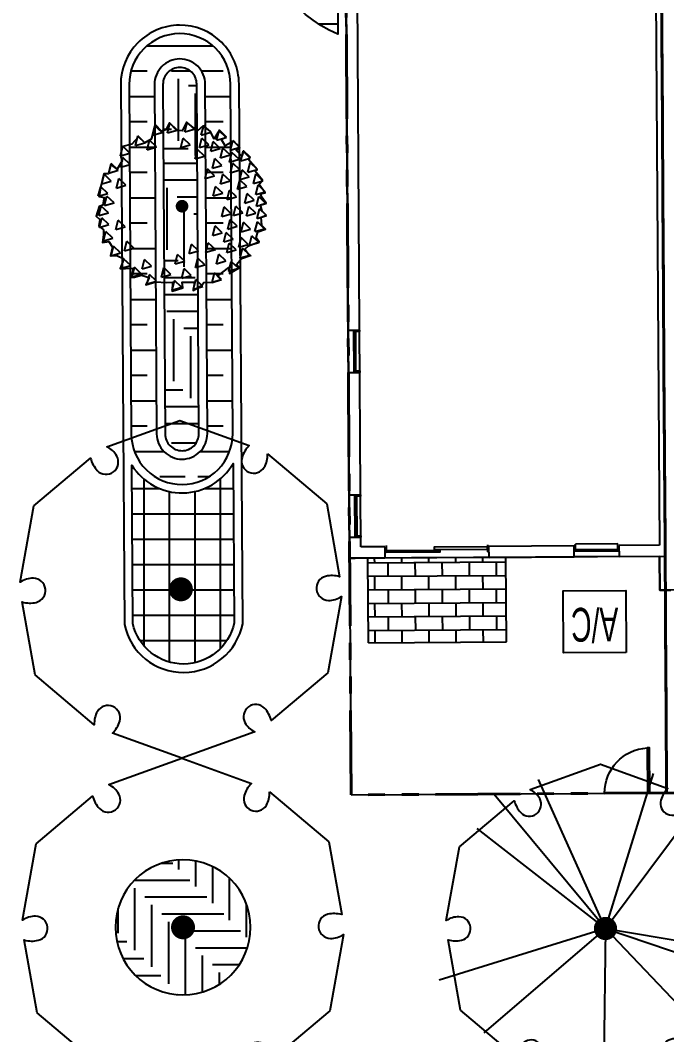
# Model space of a CAD drawing. Header units: feet. Extents: x 919634 to 928945, y 707022 to 708026.
# Drawn here: x 920724.1 to 920762.3, y 707177.3 to 707237.3 of the extents above; entities that cross this region are included whole.
import ezdxf

# ---------------------------------------------------------------- set-up
doc = ezdxf.new("R2010")
doc.units = ezdxf.units.FT
doc.header["$LTSCALE"] = 20
doc.header["$MEASUREMENT"] = 0
doc.linetypes.add('Site Plan$0$PHANTOM2', pattern=[1.25, 0.625, -0.125, 0.125, -0.125, 0.125, -0.125])
for name, color, linetype in [('-u-site-xref', 7, 'Continuous'), ('L-002', 15, 'Continuous'), ('LK-TREE-013M', 6, 'Continuous'), ('LK-TREE-025M', 2, 'Continuous'), ('LK-TREE-035M', 123, 'Continuous'), ('LK-TREE-050M', 2, 'Continuous'), ('LK-TREE-TRNK', 32, 'Continuous'), ('LP-PATT-GRND', 251, 'Continuous'), ('LP-PATT-SHAR', 4, 'Continuous'), ('LP-SHAR-BRDR-CONT', 123, 'Continuous'), ('LP-TREE', 15, 'Continuous'), ('Site Plan$0$-u-site-bldg_interior', 252, 'Continuous'), ('Site Plan$0$-u-site-fence', 4, 'Site Plan$0$FENCELINE1'), ('Site Plan$0$A-DOOR-EXT_WINDOWS', 253, 'Continuous'), ('Site Plan$0$A-HVAC-EXT', 253, 'Continuous'), ('Site Plan$0$SP-LOT PAVERS', 254, 'Continuous')]:
    doc.layers.add(name, color=color, linetype=linetype)
for name, color, linetype, lineweight in [('Site Plan$0$SP-LOT LINES', 252, 'Site Plan$0$PHANTOM2', 40), ('Site Plan$0$SP-SIDEWALK', 2, 'Continuous', 25), ('SP-BUILDING-FOOTPRINT', 1, 'Continuous', 25)]:
    doc.layers.add(name, color=color, linetype=linetype, lineweight=lineweight)
doc.layers.get('-u-site-xref').off()
doc.styles.add('Site Plan$0$ARIAL', font='arial.ttf')
doc.linetypes.add('Site Plan$0$FENCELINE1', pattern='A,0.25,-0.1,[133,ltypeshp.shx,S=0.1,R=0,X=-0.1,Y=0],-0.1,1', length=1.45)

# ---------------------------------------------------------------- blocks, each defined once
blk = doc.blocks.new('Site Plan$0$A$C05C92244')
at = {"layer": 'Site Plan$0$A-DOOR-EXT_WINDOWS'}
blk.add_lwpolyline([(32, 32.05), (32, 0.04), (30.4, 0.04), (30.4, 32.05)], close=True, dxfattribs=at)
blk.add_arc((32.08, 32.08), 32.08, 180.05734, 267.00506, dxfattribs=at)
blk = doc.blocks.new('Site Plan')
at = {"layer": 'Site Plan$0$SP-LOT PAVERS', "extrusion": (-1.16656e-06, 0.0001861, 1)}
h = blk.add_hatch(dxfattribs=at)
h.set_pattern_fill('AR-B816', color=256, scale=0.1, angle=-179.64085)
h.set_pattern_definition([(180.35915013, (1839520.98125, 1422116.0528), (0.005014649, -0.79998428316), []), (270.35915013, (1839520.98125, 1422116.0528), (0.8049989322, -0.79496963414), [0.8, -0.8])])
h.paths.add_polyline_path([(920744.667, 707200.48), (920752.833, 707200.531), (920752.802, 707205.531), (920744.635, 707205.479)])
at = {"layer": 'Site Plan$0$-u-site-bldg_interior', "extrusion": (-1.16656e-06, 0.0001861, 1)}
for p, q in [((920743.303, 707245.234, 0.036), (920743.552, 707205.485, 0.044)), ((920761.64, 707244.682, 0.036), (920761.881, 707206.266, 0.043)), ((920744.215, 707206.156, 0.043), (920743.99, 707241.905, 0.037)), ((920743.467, 707218.984, 0.041), (920744.134, 707218.989, 0.041)), ((920743.817, 707216.487, 0.042), (920743.801, 707218.987, 0.041)), ((920743.483, 707216.485, 0.042), (920744.15, 707216.489, 0.042)), ((920743.529, 707209.235, 0.043), (920744.195, 707209.239, 0.043)), ((920743.878, 707206.737, 0.043), (920743.862, 707209.237, 0.043)), ((920743.544, 707206.735, 0.043), (920744.211, 707206.739, 0.043)), ((920745.631, 707206.164, 0.043), (920744.215, 707206.156, 0.043)), ((920745.631, 707206.164, 0.043), (920745.635, 707205.498, 0.044)), ((920745.714, 707206.248, 0.043), (920745.717, 707205.828, 0.044)), ((920751.714, 707206.286, 0.043), (920751.717, 707205.865, 0.044)), ((920751.798, 707206.203, 0.043), (920756.839, 707206.235, 0.043)), ((920751.802, 707205.536, 0.044), (920751.798, 707206.203, 0.043)), ((920756.843, 707205.568, 0.044), (920756.839, 707206.235, 0.043)), ((920759.422, 707206.334, 0.043), (920756.922, 707206.319, 0.043)), ((920756.925, 707205.898, 0.044), (920756.922, 707206.319, 0.043)), ((920759.425, 707205.914, 0.044), (920759.422, 707206.334, 0.043)), ((920761.881, 707206.266, 0.043), (920759.506, 707206.251, 0.043)), ((920759.51, 707205.585, 0.044), (920759.506, 707206.251, 0.043)), ((920743.552, 707205.485, 0.044), (920743.885, 707205.487, 0.044)), ((920745.635, 707205.498, 0.044), (920743.885, 707205.487, 0.044)), ((920745.717, 707205.828, 0.044), (920745.633, 707205.827, 0.044)), ((920751.802, 707205.536, 0.044), (920745.635, 707205.498, 0.044)), ((920751.802, 707205.536, 0.044), (920745.635, 707205.498, 0.044)), ((920751.8, 707205.866, 0.044), (920751.717, 707205.865, 0.044)), ((920751.802, 707205.536, 0.044), (920756.843, 707205.568, 0.044)), ((920756.925, 707205.898, 0.044), (920756.841, 707205.897, 0.044)), ((920759.51, 707205.585, 0.044), (920756.843, 707205.568, 0.044)), ((920759.424, 707206.006, 0.043), (920756.924, 707205.99, 0.043)), ((920759.425, 707205.914, 0.044), (920756.925, 707205.898, 0.044)), ((920759.508, 707205.914, 0.044), (920759.425, 707205.914, 0.044)), ((920761.885, 707205.6, 0.044), (920761.898, 707203.6, 0.044)), ((920761.898, 707203.6, 0.044), (920762.562, 707203.604, 0.044))]:
    blk.add_line(p, q, dxfattribs=at)
at = {"layer": 'Site Plan$0$-u-site-bldg_interior', "ltscale": 0.25, "extrusion": (-1.16656e-06, 0.0001861, 1)}
blk.add_line((920759.51, 707205.585, 0.044), (920762.218, 707205.602, 0.044), dxfattribs=at)
at = {"layer": 'Site Plan$0$-u-site-bldg_interior', "extrusion": (-1.16656e-06, 0.0001861, 1), "elevation": 130.581}
for points in [[(920743.801, 707218.975), (920744.134, 707218.977), (920744.135, 707218.893), (920743.802, 707218.891)], [(920743.909, 707216.558), (920743.816, 707216.558), (920743.802, 707218.891), (920743.894, 707218.892)], [(920744.149, 707216.477), (920743.817, 707216.475), (920743.816, 707216.558), (920744.148, 707216.56)], [(920743.862, 707209.225), (920744.195, 707209.227), (920744.196, 707209.143), (920743.863, 707209.141)], [(920743.97, 707206.809), (920743.877, 707206.808), (920743.863, 707209.141), (920743.955, 707209.142)], [(920744.21, 707206.727), (920743.878, 707206.725), (920743.877, 707206.808), (920744.209, 707206.81)], [(920751.715, 707206.145), (920748.545, 707206.125), (920748.546, 707206), (920751.715, 707206.02)], [(920745.716, 707205.941), (920748.88, 707205.96), (920748.88, 707205.835), (920745.717, 707205.816)]]:
    blk.add_lwpolyline(points, close=True, dxfattribs=at)
at = {"layer": 'Site Plan$0$-u-site-fence', "ltscale": 0.15, "extrusion": (-1.16656e-06, 0.0001861, 1)}
for p, q in [((920743.552, 707205.485, 0.044), (920743.64, 707191.485, 0.046)), ((920762.231, 707203.602, 0.044), (920762.306, 707191.602, 0.046)), ((920743.64, 707191.485, 0.046), (920823.638, 707191.986, 0.046))]:
    blk.add_line(p, q, dxfattribs=at)
at = {"layer": 'Site Plan$0$A-HVAC-EXT', "extrusion": (-1.16656e-06, 0.0001861, 1), "elevation": 130.581}
blk.add_lwpolyline([(920759.919, 707199.908), (920756.208, 707199.885), (920756.185, 707203.552), (920759.897, 707203.575)], close=True, dxfattribs=at)
at = {"layer": 'Site Plan$0$SP-LOT LINES', "ltscale": 0.4, "extrusion": (-1.16656e-06, 0.0001861, 1)}
for p, q in [((920743.64, 707191.485, 0.046), (920743.076, 707281.483, 0.029)), ((920762.306, 707191.602, 0.046), (920761.742, 707281.6, 0.029)), ((920761.742, 707281.6, 0.029), (920762.306, 707191.602, 0.046)), ((920823.638, 707191.986, 0.046), (920743.64, 707191.485, 0.046))]:
    blk.add_line(p, q, dxfattribs=at)
at = {"layer": 'Site Plan$0$SP-SIDEWALK', "extrusion": (-1.16656e-06, 0.0001861, 1)}
for p, q in [((920744.667, 707200.492, 0.045), (920744.635, 707205.492, 0.044)), ((920752.833, 707200.543, 0.045), (920752.802, 707205.543, 0.044)), ((920744.667, 707200.492, 0.045), (920752.833, 707200.543, 0.045))]:
    blk.add_line(p, q, dxfattribs=at)
at = {"layer": 'Site Plan$0$-u-site-fence', "ltscale": 0.01, "extrusion": (-1.16656e-06, 0.0001861, 1), "xscale": -0.08333333333333333, "yscale": 0.08333333333333336, "zscale": 0.08333333333333334, "rotation": 180.3591501553832}
blk.add_blockref('Site Plan$0$A$C05C92244', (920758.622, 707194.237, 130.581), dxfattribs=at)
at = {"layer": 'Site Plan$0$A-HVAC-EXT', "extrusion": (-1.16656e-06, 0.0001861, 1), "style": 'Site Plan$0$ARIAL', "width": 0.6}
blk.add_text('A/C', height=2, rotation=180.35915, dxfattribs=at).set_placement((920759.445, 707202.554, 130.581))
blk = doc.blocks.new('TREE-SIMP-027')
at = {"layer": 'LK-TREE-050M'}
blk.add_lwpolyline([(0.2708, 0.4238), (0.4563, 0.2673), (0.4966, 0.0396, 0.127189), (0.4527, 0.0407, 0.875318), (0.4614, -0.0349, 0.149076), (0.5024, -0.0227), (0.4596, -0.2615), (0.2826, -0.4103, 0.127189), (0.2616, -0.3718, 0.875318), (0.2005, -0.417, 0.149076), (0.2316, -0.4464), (0.0033, -0.5288), (-0.214, -0.4499, 0.127189), (-0.1912, -0.4124, 0.875318), (-0.2609, -0.3821, 0.149076), (-0.2708, -0.4238), (-0.4563, -0.2673), (-0.4966, -0.0396, 0.127189), (-0.4527, -0.0407, 0.875318), (-0.4614, 0.0349, 0.149076), (-0.5024, 0.0227), (-0.4596, 0.2615), (-0.2826, 0.4103, 0.127189), (-0.2616, 0.3718, 0.875318), (-0.2005, 0.417, 0.149076), (-0.2316, 0.4464), (-0.0033, 0.5288), (0.214, 0.4499, 0.127189), (0.1912, 0.4124, 0.875318), (0.2609, 0.3821, 0.149076)], format="xyb", close=True, dxfattribs=at)
at = {"layer": 'LK-TREE-TRNK', "const_width": 0.0375}
blk.add_lwpolyline([(-0.0187, 0, 1), (0.0188, 0, 1)], format="xyb", close=True, dxfattribs=at)
blk = doc.blocks.new('TREE-DCID-109')
at = {"layer": 'LK-TREE-013M'}
for q in [(-0.2167, 0.4824), (-0.3601, 0.4331), (0.5178, -0.1757), (0.5412, -0.0897)]:
    blk.add_line((0, 0), q, dxfattribs=at)
at = {"layer": 'LK-TREE-025M'}
for q in [(0.3255, 0.4361), (-0.538, -0.1671), (-0.3929, -0.3378)]:
    blk.add_line((0, 0), q, dxfattribs=at)
at = {"layer": 'LK-TREE-035M'}
for q in [(0.1554, 0.5017), (-0.4146, 0.324), (-0.0073, -0.5611), (0.3673, -0.3859)]:
    blk.add_line((0, 0), q, dxfattribs=at)
at = {"layer": 'LK-TREE-050M'}
blk.add_lwpolyline([(0.2585, 0.4269), (0.4439, 0.2704), (0.4843, 0.0427, 0.127189), (0.4404, 0.0438, 0.875318), (0.449, -0.0318, 0.149076), (0.4901, -0.0195), (0.4473, -0.2584), (0.2703, -0.4072, 0.127189), (0.2492, -0.3686, 0.875318), (0.1881, -0.4139, 0.149076), (0.2192, -0.4433), (-0.009, -0.5257), (-0.2264, -0.4468, 0.127189), (-0.2035, -0.4093, 0.875318), (-0.2732, -0.379, 0.149076), (-0.2831, -0.4206), (-0.4686, -0.2642), (-0.509, -0.0365, 0.127189), (-0.4651, -0.0376, 0.875318), (-0.4737, 0.038, 0.149076), (-0.5147, 0.0258), (-0.4719, 0.2646), (-0.2949, 0.4134, 0.127189), (-0.2739, 0.3749, 0.875318), (-0.2128, 0.4201, 0.149076), (-0.2439, 0.4495), (-0.0157, 0.5319), (0.2017, 0.453, 0.127189), (0.1788, 0.4155, 0.875318), (0.2486, 0.3852, 0.149076)], format="xyb", close=True, dxfattribs=at)
at = {"layer": 'LK-TREE-TRNK', "const_width": 0.0375}
blk.add_lwpolyline([(-0.0188, 0, 1), (0.0188, 0, 1)], format="xyb", close=True, dxfattribs=at)
blk = doc.blocks.new('TREE-EVGR-001')
at = {"layer": 'LK-TREE-013M'}
for p, q in [((-0.0858, 0.4354), (-0.0718, 0.4921)), ((-0.0297, 0.4516), (-0.0718, 0.4921)), ((0.0161, 0.4409), (0.0301, 0.4975)), ((0.0721, 0.4571), (0.0301, 0.4975)), ((-0.1749, 0.4209), (-0.1609, 0.4775)), ((-0.1749, 0.4209), (-0.1189, 0.4371)), ((-0.1189, 0.4371), (-0.1609, 0.4775)), ((-0.0858, 0.4354), (-0.0297, 0.4516)), ((0.0161, 0.4409), (0.0721, 0.4571)), ((0.1143, 0.4227), (0.1284, 0.4793)), ((0.1143, 0.4227), (0.1704, 0.4389)), ((0.1704, 0.4389), (0.1284, 0.4793)), ((0.2053, 0.3918), (0.2193, 0.4484)), ((0.2614, 0.408), (0.2193, 0.4484)), ((-0.2768, 0.3609), (-0.2628, 0.4175)), ((-0.2768, 0.3609), (-0.2208, 0.3771)), ((-0.2208, 0.3771), (-0.2628, 0.4175)), ((-0.2077, 0.3354), (-0.1937, 0.3921)), ((-0.1516, 0.3516), (-0.1937, 0.3921)), ((-0.0076, 0.3482), (0.0065, 0.4048)), ((-0.0076, 0.3482), (0.0485, 0.3643)), ((0.0485, 0.3643), (0.0065, 0.4048)), ((0.1034, 0.3482), (0.1174, 0.4048)), ((0.1034, 0.3482), (0.1595, 0.3643)), ((0.1595, 0.3643), (0.1174, 0.4048)), ((0.1702, 0.3272), (0.1842, 0.3838)), ((0.2262, 0.3433), (0.1842, 0.3838)), ((0.2053, 0.3918), (0.2614, 0.408)), ((0.2872, 0.3336), (0.3012, 0.3902)), ((0.3432, 0.3498), (0.3012, 0.3902)), ((-0.366, 0.2991), (-0.352, 0.3557)), ((-0.366, 0.2991), (-0.3099, 0.3152)), ((-0.3099, 0.3152), (-0.352, 0.3557)), ((-0.2077, 0.3354), (-0.1516, 0.3516)), ((0.0779, 0.2809), (0.092, 0.3375)), ((0.134, 0.297), (0.092, 0.3375)), ((0.1702, 0.3272), (0.2262, 0.3433)), ((0.229, 0.2882), (0.243, 0.3448)), ((0.229, 0.2882), (0.285, 0.3043)), ((0.285, 0.3043), (0.243, 0.3448)), ((0.2824, 0.2625), (0.2964, 0.3191)), ((0.2872, 0.3336), (0.3432, 0.3498)), ((0.3384, 0.2786), (0.2964, 0.3191)), ((0.349, 0.27), (0.3631, 0.3266)), ((0.4051, 0.2861), (0.3631, 0.3266)), ((-0.4351, 0.1972), (-0.4211, 0.2539)), ((-0.3791, 0.2134), (-0.4211, 0.2539)), ((-0.3648, 0.2323), (-0.3507, 0.2889)), ((-0.3648, 0.2323), (-0.3087, 0.2485)), ((-0.3087, 0.2485), (-0.3507, 0.2889)), ((0.0779, 0.2809), (0.134, 0.297)), ((0.1798, 0.2263), (0.1939, 0.283)), ((0.1798, 0.2263), (0.2359, 0.2425)), ((0.2359, 0.2425), (0.1939, 0.283)), ((0.2824, 0.2625), (0.3384, 0.2786)), ((0.2872, 0.1991), (0.3012, 0.2557)), ((0.3432, 0.2152), (0.3012, 0.2557)), ((0.349, 0.27), (0.4051, 0.2861)), ((0.3909, 0.2027), (0.4049, 0.2593)), ((0.4469, 0.2189), (0.4049, 0.2593)), ((-0.4769, 0.1331), (-0.4629, 0.1898)), ((-0.4209, 0.1493), (-0.4629, 0.1898)), ((-0.4351, 0.1972), (-0.3791, 0.2134)), ((0.1362, 0.1645), (0.1502, 0.2211)), ((0.1362, 0.1645), (0.1922, 0.1807)), ((0.1922, 0.1807), (0.1502, 0.2211)), ((0.229, 0.1336), (0.243, 0.1902)), ((0.285, 0.1498), (0.243, 0.1902)), ((0.2872, 0.1991), (0.3432, 0.2152)), ((0.3428, 0.159), (0.3568, 0.2156)), ((0.3988, 0.1752), (0.3568, 0.2156)), ((0.3909, 0.2027), (0.4469, 0.2189)), ((0.4236, 0.1354), (0.4377, 0.192)), ((0.4797, 0.1516), (0.4377, 0.192)), ((-0.4769, 0.1331), (-0.4209, 0.1493)), ((-0.3896, 0.1081), (-0.3756, 0.1648)), ((-0.3896, 0.1081), (-0.3336, 0.1243)), ((-0.3336, 0.1243), (-0.3756, 0.1648)), ((0.229, 0.1336), (0.285, 0.1498)), ((0.329, 0.1009), (0.3431, 0.1575)), ((0.3428, 0.159), (0.3988, 0.1752)), ((0.3851, 0.117), (0.3431, 0.1575)), ((0.4236, 0.1354), (0.4797, 0.1516)), ((0.4382, 0.07), (0.4522, 0.1266)), ((0.4942, 0.0861), (0.4522, 0.1266)), ((-0.497, 0.0591), (-0.4829, 0.1157)), ((-0.497, 0.0591), (-0.4409, 0.0752)), ((-0.4409, 0.0752), (-0.4829, 0.1157)), ((-0.4597, 0.0038), (-0.4457, 0.0604)), ((-0.4036, 0.0199), (-0.4457, 0.0604)), ((0.1853, 0.0609), (0.1993, 0.1175)), ((0.1853, 0.0609), (0.2413, 0.077)), ((0.2413, 0.077), (0.1993, 0.1175)), ((0.2672, 0.0391), (0.2812, 0.0957)), ((0.3232, 0.0552), (0.2812, 0.0957)), ((0.329, 0.1009), (0.3851, 0.117)), ((0.3727, 0.0191), (0.3867, 0.0757)), ((0.4287, 0.0352), (0.3867, 0.0757)), ((0.4382, 0.07), (0.4942, 0.0861)), ((-0.4933, -0.0555), (-0.4793, 0.0011)), ((-0.4373, -0.0393), (-0.4793, 0.0011)), ((-0.4597, 0.0038), (-0.4036, 0.0199)), ((0.2672, 0.0391), (0.3232, 0.0552)), ((0.3054, -0.0555), (0.3194, 0.0011)), ((0.3614, -0.0393), (0.3194, 0.0011)), ((0.3727, 0.0191), (0.4287, 0.0352)), ((0.4418, 0.0009), (0.4559, 0.0575)), ((0.4418, 0.0009), (0.4979, 0.017)), ((0.4979, 0.017), (0.4559, 0.0575)), ((-0.4933, -0.0555), (-0.4373, -0.0393)), ((0.2362, -0.061), (0.2503, -0.0043)), ((0.2362, -0.061), (0.2923, -0.0448)), ((0.2923, -0.0448), (0.2503, -0.0043)), ((0.3054, -0.0555), (0.3614, -0.0393)), ((0.3818, -0.0573), (0.3958, -0.0007)), ((0.3818, -0.0573), (0.4378, -0.0412)), ((0.4378, -0.0412), (0.3958, -0.0007)), ((0.4455, -0.0719), (0.4595, -0.0152)), ((0.4455, -0.0719), (0.5015, -0.0557)), ((0.5015, -0.0557), (0.4595, -0.0152)), ((-0.4899, -0.1256), (-0.4759, -0.0689)), ((-0.4899, -0.1256), (-0.4338, -0.1094)), ((-0.4338, -0.1094), (-0.4759, -0.0689)), ((-0.3933, -0.1391), (-0.3792, -0.0825)), ((-0.3372, -0.123), (-0.3792, -0.0825)), ((0.1817, -0.1737), (0.1957, -0.1171)), ((0.2377, -0.1575), (0.1957, -0.1171)), ((0.2708, -0.1355), (0.2848, -0.0789)), ((0.2708, -0.1355), (0.3269, -0.1193)), ((0.3269, -0.1193), (0.2848, -0.0789)), ((0.3509, -0.1519), (0.3649, -0.0953)), ((0.4069, -0.1357), (0.3649, -0.0953)), ((0.4327, -0.1501), (0.4468, -0.0934)), ((0.4888, -0.1339), (0.4468, -0.0934)), ((-0.466, -0.2064), (-0.452, -0.1498)), ((-0.41, -0.1903), (-0.452, -0.1498)), ((-0.3933, -0.1391), (-0.3372, -0.123)), ((0.1817, -0.1737), (0.2377, -0.1575)), ((0.2471, -0.2119), (0.2612, -0.1553)), ((0.3032, -0.1957), (0.2612, -0.1553)), ((0.3509, -0.1519), (0.4069, -0.1357)), ((0.4, -0.2319), (0.414, -0.1753)), ((0.456, -0.2157), (0.414, -0.1753)), ((0.4327, -0.1501), (0.4888, -0.1339)), ((-0.466, -0.2064), (-0.41, -0.1903)), ((-0.4206, -0.2937), (-0.4065, -0.2371)), ((-0.3645, -0.2775), (-0.4065, -0.2371)), ((-0.3423, -0.2646), (-0.3283, -0.208)), ((-0.2863, -0.2484), (-0.3283, -0.208)), ((0.0416, -0.281), (0.0556, -0.2244)), ((0.0976, -0.2648), (0.0556, -0.2244)), ((0.1416, -0.2737), (0.1557, -0.2171)), ((0.1977, -0.2575), (0.1557, -0.2171)), ((0.2471, -0.2119), (0.3032, -0.1957)), ((0.2653, -0.2755), (0.2794, -0.2189)), ((0.3214, -0.2594), (0.2794, -0.2189)), ((0.3363, -0.2428), (0.3503, -0.1862)), ((0.3363, -0.2428), (0.3923, -0.2266)), ((0.3923, -0.2266), (0.3503, -0.1862)), ((0.4, -0.2319), (0.456, -0.2157)), ((-0.4206, -0.2937), (-0.3645, -0.2775)), ((-0.3423, -0.2646), (-0.2863, -0.2484)), ((-0.0403, -0.3428), (-0.0263, -0.2862)), ((0.0157, -0.3266), (-0.0263, -0.2862)), ((0.0416, -0.281), (0.0976, -0.2648)), ((0.1416, -0.2737), (0.1977, -0.2575)), ((0.2035, -0.341), (0.2175, -0.2844)), ((0.2595, -0.3248), (0.2175, -0.2844)), ((0.2653, -0.2755), (0.3214, -0.2594)), ((0.3454, -0.3064), (0.3594, -0.2498)), ((0.3454, -0.3064), (0.4014, -0.2903)), ((0.4014, -0.2903), (0.3594, -0.2498)), ((-0.3605, -0.3683), (-0.3465, -0.3116)), ((-0.3605, -0.3683), (-0.3045, -0.3521)), ((-0.3045, -0.3521), (-0.3465, -0.3116)), ((-0.2368, -0.3719), (-0.2228, -0.3153)), ((-0.2368, -0.3719), (-0.1808, -0.3557)), ((-0.1808, -0.3557), (-0.2228, -0.3153)), ((-0.0403, -0.3428), (0.0157, -0.3266)), ((0.0798, -0.3646), (0.0938, -0.308)), ((0.0798, -0.3646), (0.1358, -0.3485)), ((0.1358, -0.3485), (0.0938, -0.308)), ((0.2035, -0.341), (0.2595, -0.3248)), ((0.2781, -0.3846), (0.2921, -0.328)), ((0.3341, -0.3685), (0.2921, -0.328)), ((-0.2957, -0.4188), (-0.2817, -0.3621)), ((-0.2957, -0.4188), (-0.2397, -0.4026)), ((-0.2397, -0.4026), (-0.2817, -0.3621)), ((-0.2077, -0.461), (-0.1937, -0.4044)), ((-0.1516, -0.4448), (-0.1937, -0.4044)), ((-0.1222, -0.421), (-0.1082, -0.3644)), ((-0.1222, -0.421), (-0.0661, -0.4048)), ((-0.0661, -0.4048), (-0.1082, -0.3644)), ((-0.0021, -0.4264), (0.0119, -0.3698)), ((-0.0021, -0.4264), (0.0539, -0.4103)), ((0.0539, -0.4103), (0.0119, -0.3698)), ((0.178, -0.4519), (0.192, -0.3953)), ((0.2341, -0.4357), (0.192, -0.3953)), ((0.2781, -0.3846), (0.3341, -0.3685)), ((-0.2077, -0.461), (-0.1516, -0.4448)), ((-0.0585, -0.4974), (-0.0445, -0.4407)), ((-0.0585, -0.4974), (-0.0025, -0.4812)), ((-0.0025, -0.4812), (-0.0445, -0.4407)), ((0.067, -0.4919), (0.0811, -0.4353)), ((0.067, -0.4919), (0.1231, -0.4757)), ((0.1231, -0.4757), (0.0811, -0.4353)), ((0.178, -0.4519), (0.2341, -0.4357))]:
    blk.add_line(p, q, dxfattribs=at)
at = {"layer": 'LK-TREE-050M'}
for points in [[(0.3015, 0.3842), (0.2566, 0.3589), (0.2333, 0.3959), (0.2625, 0.4115), (0.2216, 0.4524), (0.1904, 0.3998), (0.167, 0.4446), (0.1261, 0.4777), (0.091, 0.4485), (0.0267, 0.4991), (0.0013, 0.4485), (-0.0337, 0.4524), (-0.0747, 0.4952), (-0.0961, 0.4543), (-0.1214, 0.4446), (-0.1585, 0.4835), (-0.1838, 0.3979), (-0.2208, 0.3764), (-0.2578, 0.4115), (-0.2988, 0.3686), (-0.3592, 0.3531), (-0.3631, 0.2927), (-0.3553, 0.2693), (-0.3845, 0.2206), (-0.4235, 0.2479), (-0.4371, 0.1914), (-0.4644, 0.1914), (-0.4839, 0.1096), (-0.4917, 0.057), (-0.4625, 0.0512), (-0.4703, 0.0064), (-0.4917, -0.0014), (-0.5092, -0.0599), (-0.4878, -0.0793), (-0.4936, -0.1163), (-0.4664, -0.1397), (-0.4664, -0.167), (-0.4722, -0.2157), (-0.4352, -0.2098), (-0.4118, -0.2429), (-0.4254, -0.2936), (-0.3865, -0.2916), (-0.3455, -0.3131), (-0.367, -0.3695), (-0.3358, -0.3695), (-0.291, -0.3676), (-0.3007, -0.4202), (-0.2812, -0.4221), (-0.2403, -0.4085), (-0.1955, -0.4241), (-0.215, -0.4669), (-0.1546, -0.4494), (-0.0941, -0.4533), (-0.0571, -0.4513), (-0.0591, -0.5039), (0.0052, -0.4845), (0.0013, -0.4513), (0.0735, -0.4513), (0.0657, -0.5), (0.1144, -0.4728), (0.13, -0.4533), (0.1806, -0.4513), (0.2235, -0.4377)], [(0.3989, -0.2916), (0.3716, -0.2546), (0.395, -0.2351), (0.4574, -0.2118), (0.4398, -0.1884), (0.4496, -0.1514), (0.4944, -0.1358), (0.473, -0.1144), (0.4691, -0.0657), (0.4983, -0.054), (0.4749, -0.0287), (0.4652, 0.0083), (0.4983, 0.0181), (0.473, 0.0531), (0.4652, 0.0745), (0.4924, 0.0804), (0.4574, 0.1291), (0.4671, 0.1427), (0.4768, 0.1544), (0.434, 0.2089), (0.4457, 0.2187), (0.3931, 0.279), (0.4047, 0.2907), (0.3638, 0.3297), (0.3541, 0.2966), (0.3209, 0.3336), (0.3424, 0.3472), (0.3073, 0.3862)], [(0.2274, -0.4338), (0.2099, -0.4143), (0.2781, -0.3637), (0.282, -0.3988), (0.3385, -0.3656), (0.3229, -0.3462), (0.3521, -0.3111), (0.4106, -0.2897)]]:
    blk.add_lwpolyline(points, dxfattribs=at)
at = {"layer": 'LK-TREE-TRNK', "const_width": 0.0375}
blk.add_lwpolyline([(-0.007, -0.0174, 1), (0.007, 0.0174, 1)], format="xyb", close=True, dxfattribs=at)

msp = doc.modelspace()

# ---------------------------------------------------------------- block references
at = {"layer": '-u-site-xref'}
msp.add_blockref('Site Plan', (0, 0), dxfattribs=at)

# ---------------------------------------------------------------- next in the draw order: hatches: boundary and pattern name
at = {"layer": 'LP-PATT-GRND', "extrusion": (8.89633e-07, 5.55996e-09, 1)}
h = msp.add_hatch(dxfattribs=at)
h.set_pattern_fill('ANSI33', color=256, scale=12, angle=135)
h.set_pattern_definition([(180, (918768.8134, 708492.8085), (-2e-16, -3), []), (180, (918767.3134, 708494.3085), (-2e-16, -3), [1.5, -0.75])])
edge = h.paths.add_edge_path()
edge.add_line((920736.634, 707212.872), (920736.508, 707233.553))
edge.add_arc((920733.508, 707233.534), 3, 0.35778, 90.35778)
edge.add_arc((920733.508, 707233.534), 3, 90.35778, 180.35778)
edge.add_line((920730.508, 707233.515), (920730.635, 707212.834))
edge.add_arc((920733.634, 707212.853), 3, 180.35778, 270.35778)
edge.add_arc((920733.634, 707212.853), 3, 270.35778, 360.35778)
edge = h.paths.add_edge_path(flags=16)
edge.add_line((920735.134, 707212.862), (920735.008, 707233.544))
edge.add_arc((920733.508, 707233.534), 1.5, 0.35778, 90.35778)
edge.add_arc((920733.508, 707233.534), 1.5, 90.35778, 180.35778)
edge.add_line((920732.008, 707233.525), (920732.135, 707212.844))
edge.add_arc((920733.634, 707212.853), 1.5, 180.35778, 270.35778)
edge.add_arc((920733.634, 707212.853), 1.5, 270.35778, 360.35778)
at = {"layer": 'LP-PATT-SHAR'}
h = msp.add_hatch(dxfattribs=at)
h.set_pattern_fill('LAFX-A440-EMERALD', color=256, scale=6, pattern_type=2)
h.set_pattern_definition([(0, (920738.208, 707237.934), (0, 6), [1.1429, -4.8571]), (0, (920740.7795, 707237.934), (0, 6), [2, -4]), (0, (920740.7795, 707239.934), (0, 6), [2, -4]), (0, (920738.208, 707241.077), (0, 6), [1.1429, -4.8571]), (0, (920740.7795, 707241.077), (0, 6), [2, -4]), (0, (920740.7795, 707241.934), (0, 6), [2, -4]), (0, (920738.208, 707237.077), (0, 6), [1.1429, -4.8571]), (0, (920740.7795, 707237.077), (0, 6), [2, -4]), (0, (920738.208, 707239.077), (0, 6), [1.1429, -4.8571]), (0, (920740.7795, 707239.077), (0, 6), [2, -4]), (0, (920738.208, 707239.934), (0, 6), [1.1429, -4.8571]), (0, (920738.208, 707241.934), (0, 6), [1.1429, -4.8571]), (26.2477, (920742.77952, 707241.07705), (-389.91368655, -192.1754063), [0.92382, -447.19231]), (26.565, (920743.0652, 707240.5056), (6, 6), [1.2778, -12.1387]), (26.565, (920739.351, 707239.9342), (6, 6), [1.2778, -12.1387]), (26.565, (920743.0652, 707238.5056), (6, 6), [1.2778, -12.1387]), (26.565, (920743.0652, 707236.5056), (6, 6), [1.2778, -12.1387]), (26.565, (920739.351, 707237.9342), (6, 6), [1.2778, -12.1387]), (26.565, (920739.351, 707241.9342), (6, 6), [1.2778, -12.1387]), (27.3496, (920742.77952, 707239.07701), (-12.000026, -5.9999535), [0.93282, -194.96513]), (27.907, (920740.00812, 707237.5256), (-11.9989735, -6.002058), [0.87294, -114.53938]), (28.43, (920742.77952, 707237.07702), (-78.0094397, -41.982504), [0.94218, -162.82596]), (29.055, (920740.0081, 707239.5056), (-11.999984, -6.000038), [0.8825, -60.8913]), (30.1775, (920740.00812, 707241.48559), (-185.9925792, -108.0128801), [0.89238, -297.54362]), (149.8228, (920740.77954, 707237.07702), (-185.9931471, 108.0119023), [0.89238, -297.54363]), (150.9455, (920740.77954, 707239.077), (-12.000016, 5.999973), [0.8825, -60.8913]), (151.5695, (920743.60812, 707241.4856), (-78.0091044, 41.983127), [0.94218, -162.82596]), (152.0932, (920740.77954, 707241.07705), (-11.999006, 6.001992), [0.87294, -114.53939]), (152.6499, (920743.60812, 707239.5056), (-11.9999772, 6.0000512), [0.93282, -194.96512]), (153.435, (920744.208, 707241.9342), (6, -6), [1.2778, -12.1387]), (153.435, (920744.208, 707239.9342), (6, -6), [1.2778, -12.1387]), (153.435, (920740.4938, 707240.5056), (6, -6), [1.2778, -12.1387]), (153.435, (920744.208, 707237.9342), (6, -6), [1.2778, -12.1387]), (153.435, (920740.4938, 707236.5056), (6, -6), [1.2778, -12.1387]), (153.435, (920740.4938, 707238.5056), (6, -6), [1.2778, -12.1387]), (153.7518, (920743.60812, 707237.52559), (-389.91208997, 192.17864565), [0.92382, -447.19231])])
edge = h.paths.add_edge_path()
edge.add_line((920742.77, 707250.49), (920742.856, 707236.506))
edge.add_arc((920745.819, 707243.516), 7.611, 113.61786, 247.08778, ccw=False)
edge.add_arc((920742.77, 707250.49), 0.00000000802, 104.23728, 256.56897, ccw=False)
h = msp.add_hatch(dxfattribs=at)
h.set_pattern_fill('LAFX-A220-HBDASH', color=256, scale=22, pattern_type=2)
h.set_pattern_definition([(0, (920748.728, 707116.092), (0, 22), [3.6667, -18.3333]), (0, (920747.728, 707117.092), (0, 22), [3.6667, -18.3333]), (0, (920746.728, 707118.092), (0, 22), [3.6667, -18.3333]), (0, (920745.728, 707119.092), (0, 22), [3.6667, -18.3333]), (0, (920744.728, 707120.092), (0, 22), [3.6667, -18.3333]), (0, (920751.328, 707120.86), (0, 22), [3.6667, -18.3333]), (0, (920743.727, 707121.092), (0, 22), [3.6667, -18.3333]), (0, (920750.328, 707121.86), (0, 22), [3.6667, -18.3333]), (0, (920742.728, 707122.092), (0, 22), [3.6667, -18.3333]), (0, (920749.328, 707122.86), (0, 22), [3.6667, -18.3333]), (0, (920741.727, 707123.092), (0, 22), [3.6667, -18.3333]), (0, (920748.328, 707123.86), (0, 22), [3.6667, -18.3333]), (0, (920740.728, 707124.092), (0, 22), [3.6667, -18.3333]), (0, (920747.328, 707124.86), (0, 22), [3.6667, -18.3333]), (0, (920739.728, 707125.092), (0, 22), [3.6667, -18.3333]), (0, (920754.003, 707125.45), (0, 22), [3.6667, -18.3333]), (0, (920746.328, 707125.86), (0, 22), [3.6667, -18.3333]), (0, (920738.728, 707126.092), (0, 22), [3.6667, -18.3333]), (0, (920753.003, 707126.45), (0, 22), [3.6667, -18.3333]), (0, (920745.328, 707126.86), (0, 22), [3.6667, -18.3333]), (0, (920737.728, 707127.092), (0, 22), [3.6667, -18.3333]), (0, (920752.003, 707127.45), (0, 22), [3.6667, -18.3333]), (0, (920744.328, 707127.86), (0, 22), [3.6667, -18.3333]), (0, (920736.728, 707128.092), (0, 22), [3.6667, -18.3333]), (0, (920751.003, 707128.45), (0, 22), [3.6667, -18.3333]), (0, (920743.328, 707128.86), (0, 22), [3.6667, -18.3333]), (0, (920735.728, 707129.092), (0, 22), [3.6667, -18.3333]), (0, (920750.003, 707129.45), (0, 22), [3.6667, -18.3333]), (0, (920742.328, 707129.86), (0, 22), [3.6667, -18.3333]), (0, (920734.728, 707130.092), (0, 22), [3.6667, -18.3333]), (0, (920749.003, 707130.45), (0, 22), [3.6667, -18.3333]), (0, (920741.328, 707130.86), (0, 22), [3.6667, -18.3333]), (0, (920733.728, 707131.092), (0, 22), [3.6667, -18.3333]), (0, (920748.003, 707131.45), (0, 22), [3.6667, -18.3333]), (0, (920740.328, 707131.86), (0, 22), [3.6667, -18.3333]), (0, (920732.728, 707132.092), (0, 22), [3.6667, -18.3333]), (0, (920747.003, 707132.45), (0, 22), [3.6667, -18.3333]), (0, (920739.328, 707132.86), (0, 22), [3.6667, -18.3333]), (0, (920731.728, 707133.092), (0, 22), [3.6667, -18.3333]), (0, (920746.003, 707133.45), (0, 22), [3.6667, -18.3333]), (0, (920738.328, 707133.86), (0, 22), [3.6667, -18.3333]), (0, (920730.727, 707134.092), (0, 22), [3.6667, -18.3333]), (0, (920745.003, 707134.45), (0, 22), [3.6667, -18.3333]), (0, (920737.328, 707134.86), (0, 22), [3.6667, -18.3333]), (0, (920729.728, 707135.092), (0, 22), [3.6667, -18.3333]), (0, (920744.003, 707135.45), (0, 22), [3.6667, -18.3333]), (0, (920736.328, 707135.86), (0, 22), [3.6667, -18.3333]), (0, (920728.728, 707136.092), (0, 22), [3.6667, -18.3333]), (0, (920743.003, 707136.45), (0, 22), [3.6667, -18.3333]), (0, (920735.328, 707136.86), (0, 22), [3.6667, -18.3333]), (0, (920727.728, 707136.954), (0, 22), [3.6667, -18.3333]), (0, (920742.003, 707137.45), (0, 22), [3.6667, -18.3333]), (0, (920734.328, 707137.86), (0, 22), [3.6667, -18.3333]), (0, (920741.003, 707138.45), (0, 22), [3.6667, -18.3333]), (0, (920733.328, 707138.86), (0, 22), [3.6667, -18.3333]), (0, (920740.003, 707139.45), (0, 22), [3.6667, -18.3333]), (0, (920732.328, 707139.86), (0, 22), [3.6667, -18.3333]), (0, (920739.003, 707140.45), (0, 22), [3.6667, -18.3333]), (0, (920731.328, 707140.86), (0, 22), [3.6667, -18.3333]), (0, (920738.003, 707141.45), (0, 22), [3.6667, -18.3333]), (0, (920730.328, 707141.722), (0, 22), [3.6667, -18.3333]), (0, (920737.003, 707142.45), (0, 22), [3.6667, -18.3333]), (0, (920736.003, 707143.45), (0, 22), [3.6667, -18.3333]), (0, (920735.003, 707144.45), (0, 22), [3.6667, -18.3333]), (0, (920734.003, 707145.45), (0, 22), [3.6667, -18.3333]), (0, (920733.003, 707146.313), (0, 22), [3.6667, -18.3333]), (90, (920754.42, 707121.313), (-22, 1e-15), [3.6667, -18.3333]), (90, (920753.42, 707122.313), (-22, 1e-15), [3.6667, -18.3333]), (90, (920752.42, 707123.313), (-22, 1e-15), [3.6667, -18.3333]), (90, (920751.744, 707116.722), (-22, 1e-15), [3.6667, -18.3333]), (90, (920751.42, 707124.313), (-22, 1e-15), [3.6667, -18.3333]), (90, (920750.744, 707117.722), (-22, 1e-15), [3.6667, -18.3333]), (90, (920750.42, 707125.313), (-22, 1e-15), [3.6667, -18.3333]), (90, (920749.744, 707118.722), (-22, 1e-15), [3.6667, -18.3333]), (90, (920749.42, 707126.313), (-22, 1e-15), [3.6667, -18.3333]), (90, (920749.144, 707111.954), (-22, 1e-15), [3.6667, -18.3333]), (90, (920748.744, 707119.722), (-22, 1e-15), [3.6667, -18.3333]), (90, (920748.42, 707127.313), (-22, 1e-15), [3.6667, -18.3333]), (90, (920748.144, 707112.954), (-22, 1e-15), [3.6667, -18.3333]), (90, (920747.744, 707120.722), (-22, 1e-15), [3.6667, -18.3333]), (90, (920747.42, 707128.313), (-22, 1e-15), [3.6667, -18.3333]), (90, (920747.144, 707113.954), (-22, 1e-15), [3.6667, -18.3333]), (90, (920746.744, 707121.722), (-22, 1e-15), [3.6667, -18.3333]), (90, (920746.42, 707129.313), (-22, 1e-15), [3.6667, -18.3333]), (90, (920746.144, 707114.954), (-22, 1e-15), [3.6667, -18.3333]), (90, (920745.744, 707122.722), (-22, 1e-15), [3.6667, -18.3333]), (90, (920745.42, 707130.313), (-22, 1e-15), [3.6667, -18.3333]), (90, (920745.144, 707115.954), (-22, 1e-15), [3.6667, -18.3333]), (90, (920744.744, 707123.722), (-22, 1e-15), [3.6667, -18.3333]), (90, (920744.42, 707131.313), (-22, 1e-15), [3.6667, -18.3333]), (90, (920744.144, 707116.955), (-22, 1e-15), [3.6667, -18.3333]), (90, (920743.744, 707124.722), (-22, 1e-15), [3.6667, -18.3333]), (90, (920743.42, 707132.313), (-22, 1e-15), [3.6667, -18.3333]), (90, (920743.144, 707117.954), (-22, 1e-15), [3.6667, -18.3333]), (90, (920742.744, 707125.722), (-22, 1e-15), [3.6667, -18.3333]), (90, (920742.42, 707133.313), (-22, 1e-15), [3.6667, -18.3333]), (90, (920742.144, 707118.955), (-22, 1e-15), [3.6667, -18.3333]), (90, (920741.744, 707126.722), (-22, 1e-15), [3.6667, -18.3333]), (90, (920741.42, 707134.313), (-22, 1e-15), [3.6667, -18.3333]), (90, (920741.144, 707119.954), (-22, 1e-15), [3.6667, -18.3333]), (90, (920740.744, 707127.722), (-22, 1e-15), [3.6667, -18.3333]), (90, (920740.42, 707135.313), (-22, 1e-15), [3.6667, -18.3333]), (90, (920740.144, 707120.955), (-22, 1e-15), [3.6667, -18.3333]), (90, (920739.744, 707128.722), (-22, 1e-15), [3.6667, -18.3333]), (90, (920739.42, 707136.313), (-22, 1e-15), [3.6667, -18.3333]), (90, (920739.144, 707121.954), (-22, 1e-15), [3.6667, -18.3333]), (90, (920738.744, 707129.722), (-22, 1e-15), [3.6667, -18.3333]), (90, (920738.42, 707137.313), (-22, 1e-15), [3.6667, -18.3333]), (90, (920738.144, 707122.954), (-22, 1e-15), [3.6667, -18.3333]), (90, (920737.744, 707130.722), (-22, 1e-15), [3.6667, -18.3333]), (90, (920737.42, 707138.313), (-22, 1e-15), [3.6667, -18.3333]), (90, (920737.144, 707123.954), (-22, 1e-15), [3.6667, -18.3333]), (90, (920736.744, 707131.722), (-22, 1e-15), [3.6667, -18.3333]), (90, (920736.42, 707139.313), (-22, 1e-15), [3.6667, -18.3333]), (90, (920736.144, 707124.954), (-22, 1e-15), [3.6667, -18.3333]), (90, (920735.744, 707132.722), (-22, 1e-15), [3.6667, -18.3333]), (90, (920735.42, 707140.313), (-22, 1e-15), [3.6667, -18.3333]), (90, (920735.144, 707125.954), (-22, 1e-15), [3.6667, -18.3333]), (90, (920734.744, 707133.722), (-22, 1e-15), [3.6667, -18.3333]), (90, (920734.42, 707141.313), (-22, 1e-15), [3.6667, -18.3333]), (90, (920734.144, 707126.954), (-22, 1e-15), [3.6667, -18.3333]), (90, (920733.744, 707134.722), (-22, 1e-15), [3.6667, -18.3333]), (90, (920733.42, 707142.175), (-22, 1e-15), [3.6667, -18.3333]), (90, (920733.144, 707127.955), (-22, 1e-15), [3.6667, -18.3333]), (90, (920732.744, 707135.722), (-22, 1e-15), [3.6667, -18.3333]), (90, (920732.144, 707128.954), (-22, 1e-15), [3.6667, -18.3333]), (90, (920731.744, 707136.722), (-22, 1e-15), [3.6667, -18.3333]), (90, (920731.144, 707129.955), (-22, 1e-15), [3.6667, -18.3333]), (90, (920730.744, 707137.584), (-22, 1e-15), [3.6667, -18.3333]), (90, (920730.144, 707130.954), (-22, 1e-15), [3.6667, -18.3333]), (90, (920729.144, 707131.955), (-22, 1e-15), [3.6667, -18.3333]), (90, (920728.144, 707132.817), (-22, 1e-15), [3.6667, -18.3333])])
edge = h.paths.add_edge_path()
edge.add_line((920734.634, 707212.859), (920734.508, 707233.54))
edge.add_arc((920733.508, 707233.534), 1, 0.35778, 90.35778)
edge.add_arc((920733.508, 707233.534), 1, 90.35778, 180.35778)
edge.add_line((920732.508, 707233.528), (920732.635, 707212.847))
edge.add_arc((920733.634, 707212.853), 1, 180.35778, 270.35778)
edge.add_arc((920733.634, 707212.853), 1, 270.35778, 360.35778)
h = msp.add_hatch(dxfattribs=at)
h.set_pattern_fill('ANSI37', color=256, scale=12, angle=45)
h.set_pattern_definition([(90, (920351.9042, 707176.6192), (-1.5, 0), []), (180, (920351.9042, 707176.6192), (-1e-16, -1.5), [])])
edge = h.paths.add_edge_path()
edge.add_line((920730.725, 707201.626), (920730.667, 707210.998))
edge.add_arc((920733.634, 707212.853), 3.5, 212.00764, 330.01458)
edge.add_line((920736.666, 707211.104), (920736.725, 707201.663))
edge.add_arc((920733.721, 707202.301), 3.071, 192.6953, 348.02129, ccw=False)
h = msp.add_hatch(dxfattribs=at)
h.set_pattern_fill('LAFX-A220-HBDASH', color=256, scale=22, pattern_type=2)
h.set_pattern_definition([(0, (920745.42, 707171.427), (0, 22), [3.667, -18.333]), (0, (920744.42, 707172.427), (0, 22), [3.667, -18.333]), (0, (920743.42, 707173.427), (0, 22), [3.667, -18.333]), (0, (920742.42, 707174.427), (0, 22), [3.667, -18.333]), (0, (920741.42, 707175.427), (0, 22), [3.667, -18.333]), (0, (920748.02, 707176.195), (0, 22), [3.667, -18.333]), (0, (920740.42, 707176.427), (0, 22), [3.667, -18.333]), (0, (920747.02, 707177.194), (0, 22), [3.667, -18.333]), (0, (920739.42, 707177.427), (0, 22), [3.667, -18.333]), (0, (920746.02, 707178.195), (0, 22), [3.667, -18.333]), (0, (920738.419, 707178.427), (0, 22), [3.667, -18.333]), (0, (920745.02, 707179.195), (0, 22), [3.667, -18.333]), (0, (920737.42, 707179.427), (0, 22), [3.667, -18.333]), (0, (920744.02, 707180.195), (0, 22), [3.667, -18.333]), (0, (920736.42, 707180.427), (0, 22), [3.667, -18.333]), (0, (920750.694, 707180.786), (0, 22), [3.667, -18.333]), (0, (920743.02, 707181.195), (0, 22), [3.667, -18.333]), (0, (920735.42, 707181.427), (0, 22), [3.667, -18.333]), (0, (920749.694, 707181.786), (0, 22), [3.667, -18.333]), (0, (920742.02, 707182.195), (0, 22), [3.667, -18.333]), (0, (920734.42, 707182.427), (0, 22), [3.667, -18.333]), (0, (920748.694, 707182.786), (0, 22), [3.667, -18.333]), (0, (920741.02, 707183.195), (0, 22), [3.667, -18.333]), (0, (920733.42, 707183.427), (0, 22), [3.667, -18.333]), (0, (920747.694, 707183.786), (0, 22), [3.667, -18.333]), (0, (920740.02, 707184.195), (0, 22), [3.667, -18.333]), (0, (920732.42, 707184.427), (0, 22), [3.667, -18.333]), (0, (920746.694, 707184.786), (0, 22), [3.667, -18.333]), (0, (920739.02, 707185.195), (0, 22), [3.667, -18.333]), (0, (920731.42, 707185.427), (0, 22), [3.667, -18.333]), (0, (920745.694, 707185.786), (0, 22), [3.667, -18.333]), (0, (920738.02, 707186.195), (0, 22), [3.667, -18.333]), (0, (920730.42, 707186.427), (0, 22), [3.667, -18.333]), (0, (920744.694, 707186.786), (0, 22), [3.667, -18.333]), (0, (920737.02, 707187.195), (0, 22), [3.667, -18.333]), (0, (920729.42, 707187.427), (0, 22), [3.667, -18.333]), (0, (920743.694, 707187.786), (0, 22), [3.667, -18.333]), (0, (920736.02, 707188.194), (0, 22), [3.667, -18.333]), (0, (920728.42, 707188.427), (0, 22), [3.667, -18.333]), (0, (920742.694, 707188.786), (0, 22), [3.667, -18.333]), (0, (920735.02, 707189.195), (0, 22), [3.667, -18.333]), (0, (920727.419, 707189.427), (0, 22), [3.667, -18.333]), (0, (920741.694, 707189.786), (0, 22), [3.667, -18.333]), (0, (920734.02, 707190.194), (0, 22), [3.667, -18.333]), (0, (920726.42, 707190.427), (0, 22), [3.667, -18.333]), (0, (920740.694, 707190.786), (0, 22), [3.667, -18.333]), (0, (920733.02, 707191.195), (0, 22), [3.667, -18.333]), (0, (920725.42, 707191.427), (0, 22), [3.667, -18.333]), (0, (920739.694, 707191.786), (0, 22), [3.667, -18.333]), (0, (920732.02, 707192.195), (0, 22), [3.667, -18.333]), (0, (920724.42, 707192.29), (0, 22), [3.667, -18.333]), (0, (920738.694, 707192.786), (0, 22), [3.667, -18.333]), (0, (920731.02, 707193.195), (0, 22), [3.667, -18.333]), (0, (920737.694, 707193.786), (0, 22), [3.667, -18.333]), (0, (920730.02, 707194.195), (0, 22), [3.667, -18.333]), (0, (920736.694, 707194.786), (0, 22), [3.667, -18.333]), (0, (920729.02, 707195.195), (0, 22), [3.667, -18.333]), (0, (920735.694, 707195.786), (0, 22), [3.667, -18.333]), (0, (920728.02, 707196.195), (0, 22), [3.667, -18.333]), (0, (920734.694, 707196.786), (0, 22), [3.667, -18.333]), (0, (920727.02, 707197.057), (0, 22), [3.667, -18.333]), (0, (920733.694, 707197.786), (0, 22), [3.667, -18.333]), (0, (920732.694, 707198.786), (0, 22), [3.667, -18.333]), (0, (920731.694, 707199.786), (0, 22), [3.667, -18.333]), (0, (920730.694, 707200.786), (0, 22), [3.667, -18.333]), (0, (920729.694, 707201.648), (0, 22), [3.667, -18.333]), (90, (920751.11, 707176.648), (-22, 1e-15), [3.667, -18.333]), (90, (920750.11, 707177.648), (-22, 1e-15), [3.667, -18.333]), (90, (920749.11, 707178.648), (-22, 1e-15), [3.667, -18.333]), (90, (920748.436, 707172.057), (-22, 1e-15), [3.667, -18.333]), (90, (920748.11, 707179.648), (-22, 1e-15), [3.667, -18.333]), (90, (920747.436, 707173.057), (-22, 1e-15), [3.667, -18.333]), (90, (920747.11, 707180.648), (-22, 1e-15), [3.667, -18.333]), (90, (920746.436, 707174.057), (-22, 1e-15), [3.667, -18.333]), (90, (920746.11, 707181.648), (-22, 1e-15), [3.667, -18.333]), (90, (920745.835, 707167.29), (-22, 1e-15), [3.667, -18.333]), (90, (920745.436, 707175.057), (-22, 1e-15), [3.667, -18.333]), (90, (920745.11, 707182.648), (-22, 1e-15), [3.667, -18.333]), (90, (920744.835, 707168.29), (-22, 1e-15), [3.667, -18.333]), (90, (920744.436, 707176.057), (-22, 1e-15), [3.667, -18.333]), (90, (920744.11, 707183.648), (-22, 1e-15), [3.667, -18.333]), (90, (920743.835, 707169.29), (-22, 1e-15), [3.667, -18.333]), (90, (920743.436, 707177.057), (-22, 1e-15), [3.667, -18.333]), (90, (920743.11, 707184.648), (-22, 1e-15), [3.667, -18.333]), (90, (920742.835, 707170.29), (-22, 1e-15), [3.667, -18.333]), (90, (920742.436, 707178.057), (-22, 1e-15), [3.667, -18.333]), (90, (920742.11, 707185.648), (-22, 1e-15), [3.667, -18.333]), (90, (920741.835, 707171.29), (-22, 1e-15), [3.667, -18.333]), (90, (920741.436, 707179.057), (-22, 1e-15), [3.667, -18.333]), (90, (920741.11, 707186.648), (-22, 1e-15), [3.667, -18.333]), (90, (920740.835, 707172.29), (-22, 1e-15), [3.667, -18.333]), (90, (920740.436, 707180.057), (-22, 1e-15), [3.667, -18.333]), (90, (920740.11, 707187.648), (-22, 1e-15), [3.667, -18.333]), (90, (920739.835, 707173.29), (-22, 1e-15), [3.667, -18.333]), (90, (920739.436, 707181.057), (-22, 1e-15), [3.667, -18.333]), (90, (920739.11, 707188.648), (-22, 1e-15), [3.667, -18.333]), (90, (920738.835, 707174.29), (-22, 1e-15), [3.667, -18.333]), (90, (920738.436, 707182.057), (-22, 1e-15), [3.667, -18.333]), (90, (920738.11, 707189.648), (-22, 1e-15), [3.667, -18.333]), (90, (920737.835, 707175.29), (-22, 1e-15), [3.667, -18.333]), (90, (920737.436, 707183.057), (-22, 1e-15), [3.667, -18.333]), (90, (920737.11, 707190.648), (-22, 1e-15), [3.667, -18.333]), (90, (920736.835, 707176.29), (-22, 1e-15), [3.667, -18.333]), (90, (920736.436, 707184.057), (-22, 1e-15), [3.667, -18.333]), (90, (920736.11, 707191.648), (-22, 1e-15), [3.667, -18.333]), (90, (920735.835, 707177.29), (-22, 1e-15), [3.667, -18.333]), (90, (920735.436, 707185.057), (-22, 1e-15), [3.667, -18.333]), (90, (920735.11, 707192.648), (-22, 1e-15), [3.667, -18.333]), (90, (920734.835, 707178.29), (-22, 1e-15), [3.667, -18.333]), (90, (920734.436, 707186.057), (-22, 1e-15), [3.667, -18.333]), (90, (920734.11, 707193.648), (-22, 1e-15), [3.667, -18.333]), (90, (920733.835, 707179.29), (-22, 1e-15), [3.667, -18.333]), (90, (920733.436, 707187.057), (-22, 1e-15), [3.667, -18.333]), (90, (920733.11, 707194.648), (-22, 1e-15), [3.667, -18.333]), (90, (920732.835, 707180.29), (-22, 1e-15), [3.667, -18.333]), (90, (920732.436, 707188.057), (-22, 1e-15), [3.667, -18.333]), (90, (920732.11, 707195.648), (-22, 1e-15), [3.667, -18.333]), (90, (920731.835, 707181.29), (-22, 1e-15), [3.667, -18.333]), (90, (920731.436, 707189.057), (-22, 1e-15), [3.667, -18.333]), (90, (920731.11, 707196.648), (-22, 1e-15), [3.667, -18.333]), (90, (920730.835, 707182.29), (-22, 1e-15), [3.667, -18.333]), (90, (920730.436, 707190.057), (-22, 1e-15), [3.667, -18.333]), (90, (920730.11, 707197.51), (-22, 1e-15), [3.667, -18.333]), (90, (920729.835, 707183.29), (-22, 1e-15), [3.667, -18.333]), (90, (920729.436, 707191.057), (-22, 1e-15), [3.667, -18.333]), (90, (920728.835, 707184.29), (-22, 1e-15), [3.667, -18.333]), (90, (920728.436, 707192.057), (-22, 1e-15), [3.667, -18.333]), (90, (920727.835, 707185.29), (-22, 1e-15), [3.667, -18.333]), (90, (920727.436, 707192.92), (-22, 1e-15), [3.667, -18.333]), (90, (920726.835, 707186.29), (-22, 1e-15), [3.667, -18.333]), (90, (920725.835, 707187.29), (-22, 1e-15), [3.667, -18.333]), (90, (920724.835, 707188.152), (-22, 1e-15), [3.667, -18.333])])
edge = h.paths.add_edge_path()
edge.add_arc((920733.694, 707183.648), 4, 180, 360)
edge.add_arc((920733.694, 707183.648), 4, 0, 180)

# ---------------------------------------------------------------- next in the draw order: linework, layer by layer
at = {"layer": 'L-002', "extrusion": (8.89633e-07, 5.55996e-09, 1), "elevation": 0.822}
for points in [[(920737.225, 707201.614), (920737.008, 707233.556, 0.414214), (920733.486, 707237.034, 0.414214), (920730.008, 707233.512), (920730.226, 707201.571, 0.817942)], [(920736.634, 707212.872), (920736.508, 707233.553, 0.414214), (920733.489, 707236.534), (920733.489, 707236.534, 0.414214), (920730.508, 707233.515), (920730.635, 707212.834, 0.414214), (920733.653, 707209.853), (920733.653, 707209.853, 0.414214)], [(920735.134, 707212.862), (920735.008, 707233.544, 0.414214), (920733.499, 707235.034, 0.414214), (920732.008, 707233.525), (920732.135, 707212.844, 0.414214), (920733.644, 707211.353, 0.414214)]]:
    msp.add_lwpolyline(points, format="xyb", close=True, dxfattribs=at)
at = {"layer": 'LP-SHAR-BRDR-CONT', "elevation": -0.01}
msp.add_lwpolyline([(920742.77, 707250.49), (920742.856, 707236.506, -0.658564), (920742.77, 707250.49, -0.781185)], format="xyb", close=True, dxfattribs=at)
at = {"layer": 'LP-SHAR-BRDR-CONT', "extrusion": (8.89633e-07, 5.55996e-09, 1), "elevation": 0}
msp.add_lwpolyline([(920734.634, 707212.859), (920734.508, 707233.54, 0.414214), (920733.502, 707234.534, 0.414214), (920732.508, 707233.528), (920732.635, 707212.847, 0.414214), (920733.641, 707211.853, 0.414214)], format="xyb", close=True, dxfattribs=at)
at = {"layer": 'LP-SHAR-BRDR-CONT', "elevation": -0.133, "flags": 128}
for points in [[(920730.725, 707201.626), (920730.667, 707210.998, 0.565813), (920736.666, 707211.104), (920736.725, 707201.663, -0.804926)], [(920729.694, 707183.648, 1), (920737.694, 707183.648, 1)]]:
    msp.add_lwpolyline(points, format="xyb", close=True, dxfattribs=at)
at = {"layer": 'SP-BUILDING-FOOTPRINT', "elevation": 0.035}
msp.add_lwpolyline([(920743.603, 707250.486), (920750.509, 707250.529), (920750.542, 707245.279), (920762.303, 707245.353), (920762.315, 707243.353), (920782.981, 707243.483), (920782.975, 707244.566), (920794.391, 707244.637), (920794.424, 707239.304), (920804.341, 707239.366), (920804.302, 707245.616), (920816.062, 707245.69), (920816.029, 707250.94), (920822.935, 707250.983), (920822.968, 707245.733), (920823.301, 707245.735), (920823.551, 707205.986), (920783.885, 707205.738), (920783.897, 707203.738), (920761.898, 707203.6), (920761.885, 707205.6), (920743.552, 707205.485), (920743.303, 707245.234), (920743.637, 707245.236)], close=True, dxfattribs=at)

# ---------------------------------------------------------------- next in the draw order: block references
at = {"layer": 'LP-TREE'}
for name, p, xscale, yscale, zscale in [('TREE-EVGR-001', (920733.638, 707226.321), 9.969515389928135, 9.969515389928135, 9.855894546090255), ('TREE-SIMP-027', (920733.569, 707203.648, -0.133), 18.91141011540282, 18.91141011540282, 15.03416260495856), ('TREE-SIMP-027', (920733.694, 707183.648, -0.133), 18.91141011540282, 18.91141011540282, 15.03416260495856), ('TREE-DCID-109', (920758.69, 707183.575), 18.29877919221403, 18.29877919221403, 18.29877919221403)]:
    msp.add_blockref(name, p, dxfattribs=dict(at, xscale=xscale, yscale=yscale, zscale=zscale))

doc.saveas('drawing.dxf')
